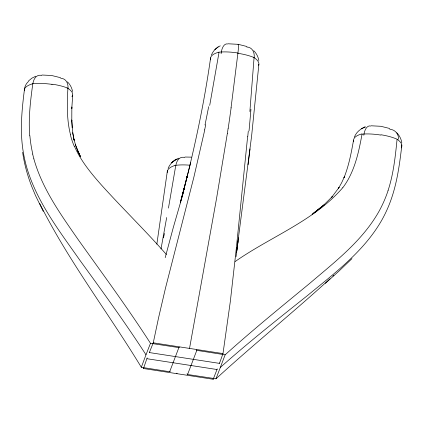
<?xml version="1.0" encoding="UTF-8"?>
<svg xmlns="http://www.w3.org/2000/svg" width="423" height="423" viewBox="0 0 423 423"><rect width="100%" height="100%" fill="white"/><g stroke="black" fill="none" stroke-linecap="round" stroke-linejoin="round"><path stroke-width="0.63" d="M176.925 373.715L176.936 373.181M217.242 368.882L213.197 379.272L143.466 368.518L143.524 367.439M67.072 88.005L67.897 88.344C67.061 103.73 66.644 119.429 70.445 134.488M72.693 95.101L71.783 108.737L71.847 106.982L71.794 120.946L71.746 120.063L72.883 133.541L74.12 140.124L72.677 132.648M254.086 57.507L249.871 111.524M247.629 136.55L236.33 248.317L230.308 301.615L222.995 353.58L219.468 363.378L149.345 352.56L149.34 352.243M397.049 139.516C395.331 156.721 393.459 174.091 388.044 190.604M258.887 64.227L251.616 135.942L236.51 252.6L238.546 237.789M156.843 244.161L167.291 171.511M248.074 164.78L250.019 148.912M28.558 81.396A13.806 12.864 20.9 0 0 24.508 88.978C22.245 106.786 20.357 124.817 22.065 142.763A149.145 138.829 20.4 0 0 25.311 162.014A143.603 133.705 20.3 0 0 26.623 167.048C36.711 201.85 59.379 230.963 79.831 260.193C102.408 291.352 125.108 322.458 145.988 354.797L141.324 367.286L169.665 371.732L170.22 371.32M236.06 256.624L238.006 241.618M32.804 83.68C30.435 100.923 28.293 118.371 29.758 135.799M231.032 107.886L237.911 53.235A13.806 1.126 -81.2 0 0 237.99 44.51M210.543 58.252C204.129 103.677 194.48 148.573 183.016 192.973L187.426 175.328L180.309 202.675L184.708 186.591L181.197 199.318M227.32 133.631L216.602 198.165L189.536 348.388M189.832 165.197A26.919 8.518 6.7 0 0 175.799 165.308L168.454 208.084M219.019 52.436L209.702 105.443M160.999 248.983L166.678 217.522M362.056 134.075C359.312 148.949 356.24 164.071 349.187 177.591A89.771 80.793 32.3 0 1 342.752 187.78M353.554 140.108C351.275 152.877 348.843 165.742 343.962 177.813L344.38 176.803L341.647 182.752L338.516 188.288L339.13 187.352L331.6 197.404L332.229 196.663L323.23 205.546L312.1 214.408L324.05 204.906L313.697 213.07M143.466 368.518L147.151 357.906M149.345 352.56L153.263 342.826L158.593 317.678L165.451 288.264L193.882 177.137L204.764 129.903M190.657 162.728L186.675 178.252L187.426 175.328M165.197 257.665L173.351 227.32L183.762 191.222M388.071 190.614A144.856 132.029 23.7 0 1 381.139 207.296A140.092 127.661 25.5 0 1 378.897 211.537C362.225 241.068 334.683 262.064 309.34 283.701C280.967 307.035 252.468 330.247 225.142 354.812L215.994 378.807L187.585 374.492L187.035 373.795M145.988 354.797L150.472 343.296C127.677 307.844 102.646 273.908 78.181 239.608C60.711 214.398 42.215 188.806 33.856 158.858M169.665 371.732L178.876 347.606L179.574 347.098M187.585 374.492L196.795 350.371L196.357 349.805M167.492 170.749L167.661 170.353M258.527 65.316L258.691 64.946A26.876 9.295 10.6 0 0 253.948 57.523M211.368 55.064C213.007 50.982 216.264 47.63 220.261 45.843M168.116 168.317C169.782 164.203 173.055 160.782 177.142 159.043M354.347 137.11C356.245 132.277 360.396 128.751 365.186 126.948L363.336 127.82M342.704 187.749C313.919 221.033 270.551 236.721 235.146 261.551M351.957 258.654L338.982 271.074L325.34 283.357M332.896 276.092L333.853 275.188M330.025 278.778C292.679 312.872 253.287 344.65 215.994 378.807M220.478 367.301C248.407 342.419 277.768 319.222 307.008 295.92C333.805 273.829 362.749 252.357 380.737 221.959A143.603 134.017 20.5 0 0 383.233 217.496A149.145 139.193 20.7 0 0 390.984 199.878C397.012 182.926 399.502 165.007 401.612 147.215A13.806 12.864 20.9 0 0 401.665 144.851M28.563 80.888L31.873 78.17L35.791 76.23M214.799 49.628L218.199 46.858M176.957 159.138L174.9 160.137L171.601 162.818L174.9 160.137L178.987 158.16M361.305 128.798L365.186 126.948M174.958 165.567L175.804 165.314M41.903 75.014L51.59 75.484L60.574 77.7M371.246 125.795L380.848 126.287L389.81 128.513M184.973 157.033L191.318 157.139M228.103 43.786L238.239 44.325L246.895 46.504M51.717 84.214L52.843 84.378M150.472 343.296L178.876 347.606M153.263 342.826L222.995 353.58M196.795 350.371L225.142 354.812M146.993 358.725L217.115 369.543M253.705 50.66C256.423 53.303 258.236 56.804 258.844 60.537M67.426 81.819C70.107 84.431 71.905 87.857 72.587 91.527M166.403 254.519C145.316 230.461 122.279 208.216 100.912 184.412C90.696 172.833 80.714 160.655 74.506 146.379M396.8 132.822C399.508 135.487 401.237 139.04 401.824 142.778M141.324 367.286C107.981 312.301 68.426 260.943 39.614 203.326M43.231 211.31L35.495 195.532L31.741 186.506C27.469 175.476 24.301 164.018 22.636 152.301M80.174 156.108L77.314 150.107L80.497 156.801L75.41 144.745L77.948 151.614M75.41 144.745L75.712 145.56L73.951 139.241L74.12 140.124M71.746 120.063L72.153 127.846M213.176 378.178L213.197 379.272M219.463 362.987L219.468 363.378M67.892 88.344A26.919 9.364 9.4 0 1 71.926 96.671M60.653 78.25A13.816 9.66 -61.3 0 1 68.029 88.307M74.305 146.448A90.289 82.85 6.1 0 1 70.297 134.519M24.37 90.67A26.887 9.211 3.6 0 1 24.455 88.973M24.539 88.983A26.935 9.38 2.8 0 1 32.878 83.706A13.843 8.608 79.6 0 1 41.708 75.474M32.952 83.759A26.876 7.984 6.5 0 1 51.669 84.32M32.793 154.046A145.533 133.261 14.8 0 1 29.88 135.794M33.882 158.852A140.674 129.105 12.9 0 1 32.661 154.067M52.896 84.277A26.871 8.042 6.4 0 1 67.289 87.958M218.569 52.198A26.887 8.09 7.7 0 1 238.006 53.023M210.691 57.491A26.892 9.348 4.3 0 1 218.591 52.256M221.097 53.726A13.848 6.514 86.7 0 1 227.637 43.976M237.885 53.298A26.935 7.767 7.3 0 1 253.99 57.523M231.132 107.749A149.145 12.024 -81.5 0 1 228.214 128.211M228.145 128.222A143.603 11.4 -81.5 0 1 227.331 133.631M208.661 106.686A144.856 13.631 -78.1 0 1 205.002 124.954M205.71 124.78A140.092 14.974 -78 0 1 204.642 129.887M246.805 47.032A13.843 9.676 -61.3 0 1 254.212 57.48M250.934 109.266A145.533 9.919 -84.5 0 1 249.031 130.876M248.269 131.204A140.674 7.609 -84.6 0 1 247.767 136.571M210.686 59.807A26.871 9.116 3.3 0 1 210.781 57.502M353.755 141.425A26.919 9.65 4.6 0 1 361.723 133.932M362.162 134.133A26.871 7.958 7.9 0 1 380.88 135.085M363.828 135.26A13.843 6.805 86.2 0 1 370.823 126.054M397.446 139.479A26.887 9.766 10.4 0 1 401.554 147.204A26.935 9.618 11.2 0 1 401.279 147.918M381.012 134.773A26.892 8.37 7.4 0 1 397.562 139.431M389.71 129.2A13.848 11.162 -49.9 0 1 398.64 139.151M175.857 165.345A13.816 8.587 79.6 0 1 184.756 157.53M164.473 233.475A90.289 2.057 -80.6 0 1 163.415 237.763M167.64 170.353A26.871 9.75 3.5 0 1 174.789 165.504M167.27 172.484A26.876 9.671 3.3 0 1 167.54 170.755"/></g></svg>
